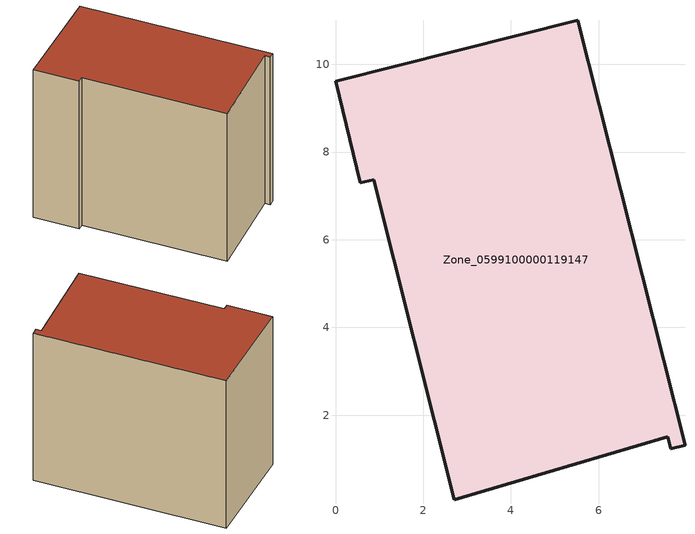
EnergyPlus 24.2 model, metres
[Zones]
Zone_0599100000119147
 floor ground (C_G): 7.64,1.23 7.58,1.51 2.71,0.07 0.87,7.37 0.57,7.3 0,9.62 5.53,11.01 7.97,1.31 z0
 wall outside (C_F): 7.97,1.31 5.53,11.01 0,9.62 0.57,7.3 0.87,7.37 2.71,0.07 7.58,1.51 7.64,1.23 7.97,1.31 z0:8.62
 roof outside (C_R): 7.58,1.51 7.64,1.23 7.97,1.31 5.53,11.01 0,9.62 0.57,7.3 0.87,7.37 2.71,0.07 z8.62
[BUILDING]
Pand.0599100000119147: North Axis=0; Terrain=City; Loads Convergence Tolerance Value=0.04; Temperature Convergence Tolerance Value=0.4; Solar Distribution=FullExterior; Maximum Number of Warmup Days=25; Minimum Number of Warmup Days=1
[Site:Location]
Rotterdam.The.Hague.AP_ZH_NLD Design_Conditions: Latitude=51.96; Longitude=4.45; Time Zone=1; Elevation=-4.5
[SITE:GROUNDTEMPERATURE:BUILDINGSURFACE]
18, 18, 18, 18, 18, 18, 18, 18, 18, 18, 18, 18
[MATERIAL] Thermal Absorptance=0.9; Solar Absorptance=0.7; Visible Absorptance=0.7
Name | Roughness | Thickness | Conductivity | Density | Specific Heat
G.TI.1975-1991 | MediumSmooth | 0.15 | 0.288461 | 540 | 1210
F.TI.1975-1991 | Rough | 0.3 | 0.230769 | 1920 | 840
R.TI.1975-1991 | MediumRough | 0.2 | 0.153846 | 1500 | 1000
[CONSTRUCTION]
C_G: G.TI.1975-1991
C_F: F.TI.1975-1991
C_R: R.TI.1975-1991
[ZONE]
Zone_0599100000119147: Type=1; Multiplier=1; Ceiling Height=Autocalculate; Volume=Autocalculate; Floor Area=autocalculate; Part of Total Floor Area=Yes
[ZONEINFILTRATION:DESIGNFLOWRATE]
Infil_Zone_0599100000119147: Zone or ZoneList or Space or SpaceList=Zone_0599100000119147; Schedule=AlwaysOn; Design Flow Rate Calculation Method=Flow/Area; Flow Rate per Floor Area=0.003; Constant Term Coefficient=1; Temperature Term Coefficient=0; Velocity Term Coefficient=0; Velocity Squared Term Coefficient=0
[HVACTEMPLATE:ZONE:IDEALLOADSAIRSYSTEM]
Zone_0599100000119147: Maximum Heating Supply Air Temperature=50; Minimum Cooling Supply Air Temperature=13; Maximum Heating Supply Air Humidity Ratio=0.0156; Minimum Cooling Supply Air Humidity Ratio=0.0077; Heating Limit=NoLimit; Cooling Limit=NoLimit; Dehumidification Control Type=ConstantSensibleHeatRatio; Cooling Sensible Heat Ratio=0.7; Dehumidification Setpoint=60; Humidification Control Type=None; Humidification Setpoint=30; Outdoor Air Method=None; Outdoor Air Flow Rate per Person=0.00944; Outdoor Air Flow Rate per Zone Floor Area=0; Outdoor Air Flow Rate per Zone=0; Demand Controlled Ventilation Type=None; Outdoor Air Economizer Type=NoEconomizer; Heat Recovery Type=None; Sensible Heat Recovery Effectiveness=0.7; Latent Heat Recovery Effectiveness=0.65
[ZONECONTROL:THERMOSTAT]
ThermostatControl_Zone_0599100000119147: Zone or ZoneList=Zone_0599100000119147; Control Type Schedule=DualSetpointControlType; Control 1=Thermostat_Zone_0599100000119147; Temperature Difference Between Cutout And Setpoint=0
[THERMOSTATSETPOINT:DUALSETPOINT]
Thermostat_Zone_0599100000119147: Heating Setpoint Temperature Schedule=HeatingSetpoint_Zone_0599100000119147; Cooling Setpoint Temperature Schedule=CoolingSetpoint_Zone_0599100000119147
[SCHEDULE:COMPACT]
HeatingSetpoint_Zone_0599100000119147: Through: 12/31, For: AllDays, Until: 24:00, 21
CoolingSetpoint_Zone_0599100000119147: Through: 12/31, For: AllDays, Until: 24:00, 24
DualSetpointControlType: Through: 12/31, For: AllDays, Until: 24:00, 4
AlwaysOn: Through: 12/31, For: AllDays, Until: 24:00, 1
